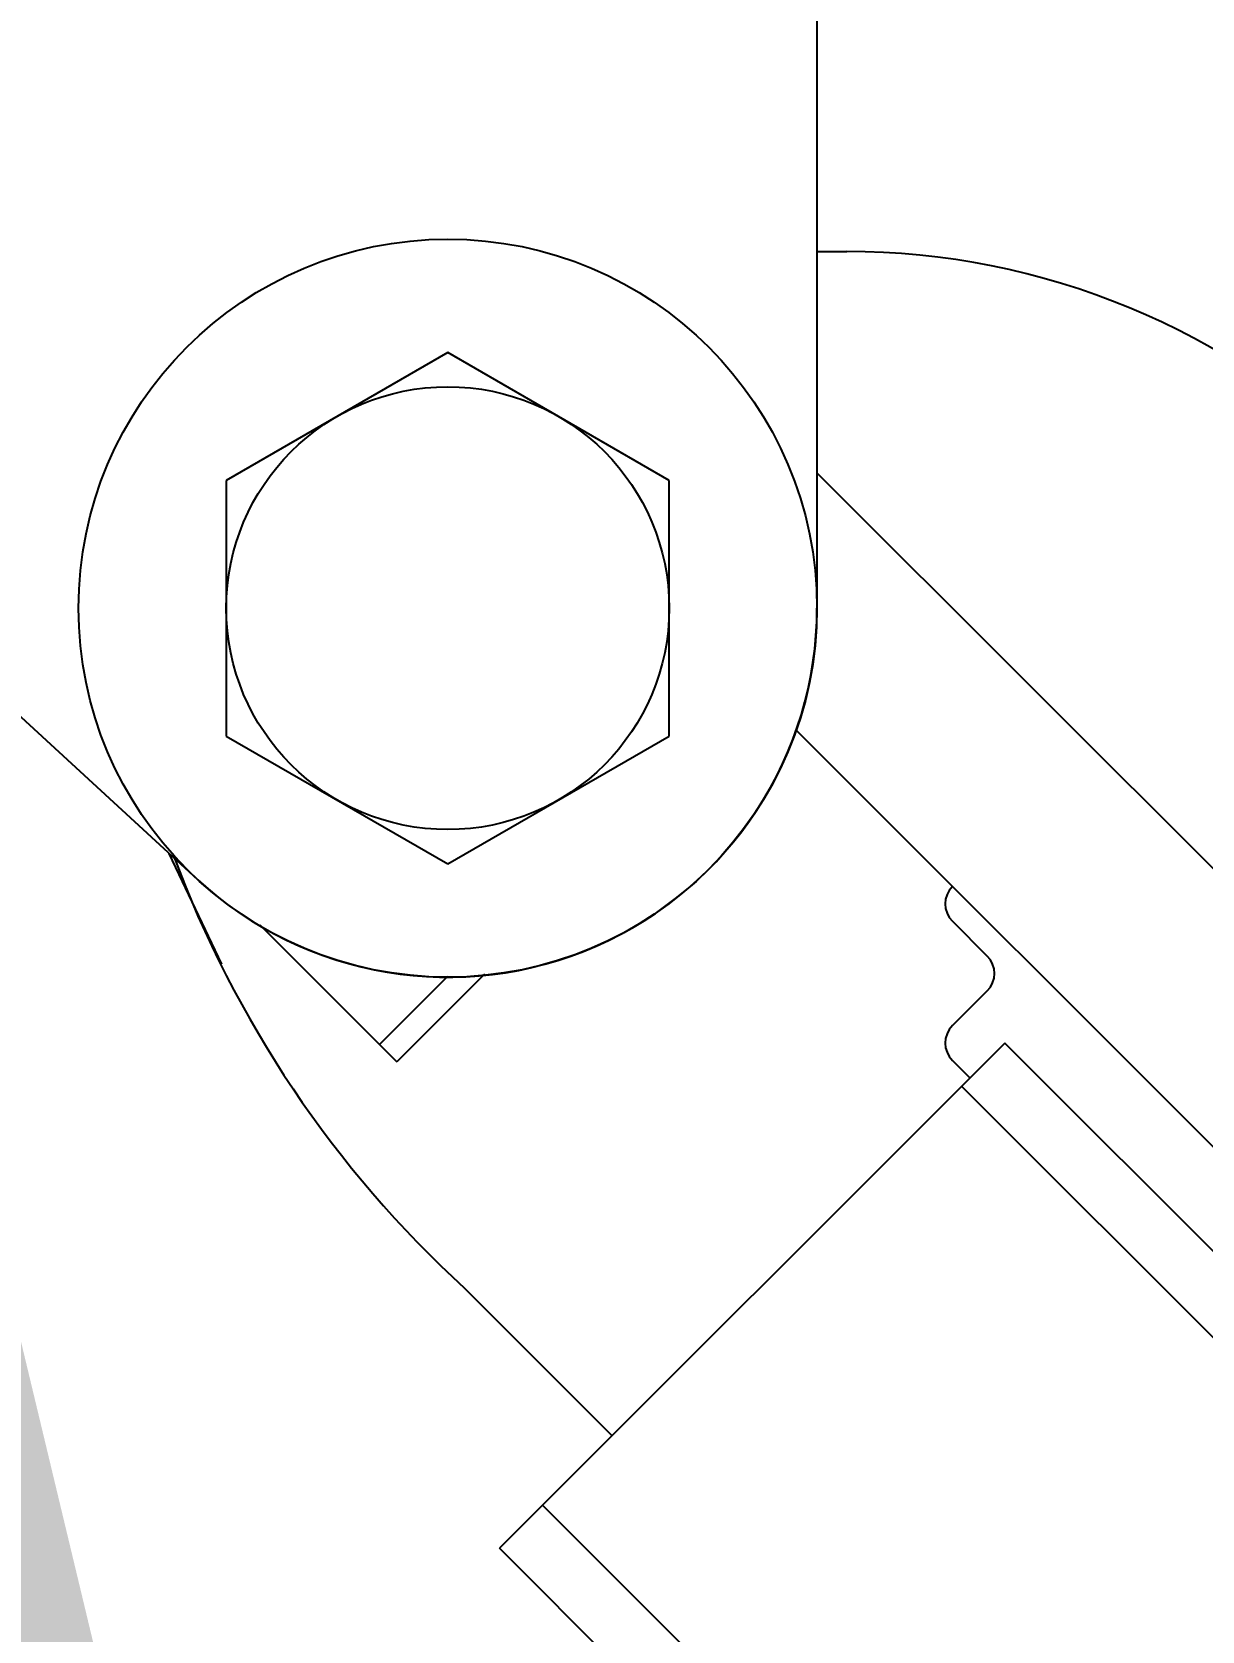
# Model space of a CAD drawing. Extents: x 1247970 to 1725648, y 860327 to 1277876.
# Drawn here: x 1328803.7 to 1329145.4, y 1202857.4 to 1203324.6 of the extents above; entities that cross this region are included whole.
import ezdxf

# ---------------------------------------------------------------- set-up
doc = ezdxf.new("R2010")
doc.units = 0
doc.header["$LTSCALE"] = 1000
doc.header["$MEASUREMENT"] = 0
doc.layers.get('0').update_dxf_attribs({"color": 254})
doc.layers.add('ANNO-CTXT', color=2, linetype='Continuous')
doc.layers.add('TK', color=4, linetype='Continuous')
doc.styles.add('HZ', font='tssdeng.shx', dxfattribs={"width": 0.7, "bigfont": 'hztxt.shx'})

# ---------------------------------------------------------------- blocks, each defined once
blk = doc.blocks.new('A$C63786A89')
at = {"linetype": 'Continuous'}
for p, q in [((-3984.12, 10788.19), (-3984.12, 10512.49)), ((-4164.94, 10433.15), (-4496.08, 10737.87)), ((-3984.12, 10616.69), (-3975.39, 10616.69)), ((-4091.93, 10587.18), (-4156.62, 10549.84)), ((-4027.24, 10549.84), (-4091.93, 10587.18)), ((-4156.62, 10549.84), (-4156.62, 10475.14)), ((-4027.24, 10475.14), (-4027.24, 10549.84)), ((-3695.5, 10263.45), (-3984.12, 10552.06)), ((-4156.62, 10475.14), (-4091.93, 10437.79)), ((-4091.93, 10437.79), (-4027.24, 10475.14)), ((-3736.16, 10222.79), (-3990.32, 10476.95)), ((-4157.87, 10408.45), (-4173.25, 10440.8)), ((-4146.79, 10419.96), (-4106.77, 10379.94)), ((-3944.55, 10421.02), (-3934.39, 10410.85)), ((-4091.96, 10404.92), (-4111.86, 10385.02)), ((-4081.17, 10405.54), (-4106.77, 10379.94)), ((-3934.39, 10400.69), (-3944.55, 10390.52)), ((-3929.29, 10385.43), (-4076.87, 10237.85)), ((-2473.04, 8929.18), (-3929.29, 10385.43)), ((-3944.55, 10380.36), (-3939.46, 10375.26)), ((-2485.64, 8916.58), (-3941.89, 10372.83)), ((-2608.02, 8794.2), (-4064.27, 10250.45)), ((-2620.62, 8781.6), (-4076.87, 10237.85))]:
    blk.add_line(p, q, dxfattribs=at)
blk.add_line((-4087.06, 10313.83), (-4043.97, 10270.74))
for radius in [107.82, 64.69]:
    blk.add_circle((-4091.93, 10512.49), radius, dxfattribs=at)
for centre, radius, start, end in [((-3975.42, 10401.06), 215.63, 45, 89.9914), ((-4091.93, 10512.49), 107.82, 227.3796, 0), ((-3867.17, 10553.47), 325.23, 200.339, 227.4624), ((-3939.47, 10426.1), 7.19, 135, 225), ((-3939.47, 10405.77), 7.19, 315, 45), ((-3939.47, 10385.44), 7.19, 135, 225)]:
    blk.add_arc(centre, radius, start, end, dxfattribs=at)
at = {"layer": 'ANNO-CTXT', "style": 'HZ', "width": 0.7}
blk.add_text('抗震连接座A', height=400, dxfattribs=at).set_placement((-5766.75, 9980))

msp = doc.modelspace()

# ---------------------------------------------------------------- block references
at = {"layer": 'TK'}
msp.add_blockref('A$C63786A89', (1333017.03, 1192643.73, -355), dxfattribs=at)

doc.saveas('drawing.dxf')
